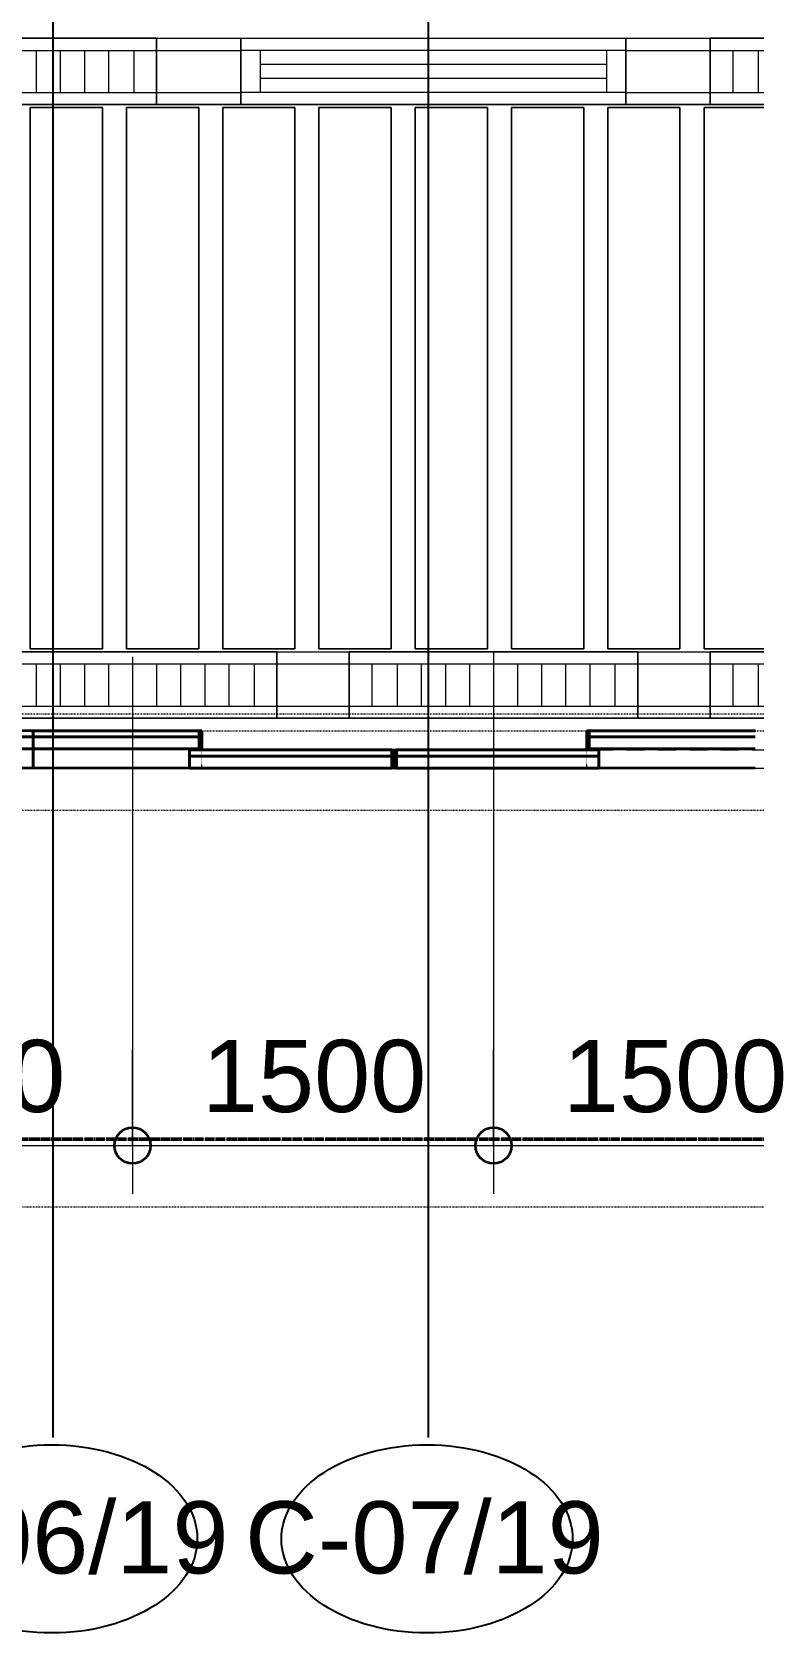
# Model space of a CAD drawing. Header units: millimetres. Extents: x -794326 to -715748, y -17796 to 22353.
# Drawn here: x -751250 to -748250, y -3650 to 3003 of the extents above; entities that cross this region are included whole.
import ezdxf

# ---------------------------------------------------------------- set-up
doc = ezdxf.new("R2010")
doc.units = ezdxf.units.MM
for name, pattern in [('DASH', [6.35, 3.175, -3.175]), ('DPA_Grid _ Level 100', [10, 5.5, -1.6, 1.3, -1.6]), ('DPA_Hidden 50', [3, 2, -1]), ('DPA_Hidden 500', [1.4, 0.8, -0.6])]:
    doc.linetypes.add(name, pattern=pattern)
for name, color, linetype, lineweight in [('A-ANNO-DIMS', 1, 'Continuous', 9), ('A-ANNO-DIMS-100', 1, 'Continuous', 9), ('A-ANNO-NOTE', 3, 'Continuous', 25), ('A-DETL', 1, 'Continuous', 70), ('A-GENM', 1, 'Continuous', 9), ('A-GENM-HDLN', 2, 'DPA_Hidden 500', 9), ('A-GLAZ-CURT', 2, 'Continuous', 9), ('G-ANNO-SECL', 3, 'Continuous', 9), ('Q-SPCQ', 2, 'Continuous', 35), ('Q-SPCQ-HDLN', 2, 'DASH', 9)]:
    doc.layers.add(name, color=color, linetype=linetype, lineweight=lineweight)
doc.styles.add('Arial_2', font='arial.ttf', dxfattribs={"height": 300})
doc.dimstyles.new('DPA-DIM-3_0_C-C', dxfattribs={"dimscale": 304.8, "dimtxt": 306.07782, "dimasz": 0.492126, "dimexe": 0.656168, "dimexo": 0.0625, "dimgap": 0.164042, "dimtad": 1, "dimdec": 0, "dimzin": 0, "dimdsep": 46, "dimtxsty": 'Arial_2', "dimblk1": 'DOTBLANK', "dimblk2": 'DOTBLANK', "dimsah": 1, "dimcen": 0.09, "dimdle": 0.656168, "dimadec": 8, "dimazin": 0, "dimtfac": 1, "dimtdec": 4, "dimtix": 1, "dimtmove": 0, "dimatfit": 3, "dimfxl": 1.312336, "dimfxlon": 1, "dimtvp": 1, "dimtolj": 1, "dimtzin": 0, "dimarcsym": 2})

# ---------------------------------------------------------------- blocks, each defined once
blk = doc.blocks.new('DPA_CP_Metal Ceiling Panel - Vertical Panel with Gap-11114031-4282-01 ENLARGED LOWER PLATFORM LEVEL - REFLECTED CEILING PLAN - SHEET 3')
at = {"layer": 'A-GLAZ-CURT'}
for p, q in [((-785007.4, 2689), (-785007.4, 439)), ((-784707.4, 2689), (-785007.4, 2689)), ((-784707.4, 2689), (-785007.4, 2689)), ((-785007.4, 2689), (-785007.4, 439)), ((-785007.4, 439), (-785007.4, 2689)), ((-785007.4, 2689), (-784707.4, 2689)), ((-784707.4, 2689), (-784707.4, 439)), ((-784707.4, 439), (-784707.4, 2689)), ((-784707.4, 2689), (-784707.4, 439)), ((-784707.4, 439), (-785007.4, 439)), ((-785007.4, 439), (-784707.4, 439)), ((-784707.4, 439), (-785007.4, 439))]:
    blk.add_line(p, q, dxfattribs=at)
blk = doc.blocks.new('DPA_Speciality_PlatformScreenDoor - Length_135300-12767973-4282-01 ENLARGED LOWER PLATFORM LEVEL - REFLECTED CEILING PLAN - SHEET 3')
at = {"layer": 'A-GENM'}
for p, q in [((32212.5, -250), (32410.3, -250)), ((32410.3, -250), (32212.5, -250)), ((32307.5, -250), (32217.5, -250)), ((32217.5, -250), (32307.5, -250)), ((32317.5, -250), (32407.5, -250)), ((32407.5, -250), (32317.5, -250)), ((33212.5, -250), (33014.7, -250)), ((33014.7, -250), (33212.5, -250)), ((33107.5, -250), (33017.5, -250)), ((33017.5, -250), (33107.5, -250)), ((33117.5, -250), (33207.5, -250)), ((33207.5, -250), (33117.5, -250)), ((33765.3, -330), (33889.1, -330)), ((33775.9, -330), (33829, -330)), ((33825.4, -330), (33878.5, -330))]:
    blk.add_line(p, q, dxfattribs=at)
at = {"layer": 'A-GENM-HDLN'}
for p, q in [((31912.5, -175), (31062.5, -175)), ((31912.5, -175), (31912.5, -250)), ((33512.5, -175), (33512.5, -250)), ((33512.5, -175), (34362.5, -175)), ((31912.5, -250), (31062.5, -250)), ((33512.5, -250), (34362.5, -250))]:
    blk.add_line(p, q, dxfattribs=at)
at = {"layer": 'Q-SPCQ', "linetype": 'DASH', "lineweight": 9}
blk.add_line((3946, 1650), (73451.3, 1650), dxfattribs=at)
at = {"layer": 'Q-SPCQ'}
for p, q in [((31212.5, -175), (31912.5, -175)), ((31862.5, -175), (32702.5, -175)), ((32702.5, -175), (31862.5, -175)), ((31862.5, -175), (31862.5, -225)), ((31862.5, -225), (31862.5, -175)), ((32672.5, -175), (31892.5, -175)), ((31892.5, -175), (32672.5, -175)), ((31892.5, -175), (32672.5, -175)), ((32672.5, -175), (31892.5, -175)), ((32702.5, -225), (32702.5, -175)), ((32702.5, -225), (32702.5, -175)), ((32702.5, -180), (32702.5, -245)), ((32702.5, -245), (32702.5, -180)), ((32712.5, -245), (32712.5, -180)), ((32712.5, -180), (32712.5, -245)), ((32712.5, -180), (32712.5, -245)), ((32712.5, -245), (32712.5, -180)), ((33562.5, -175), (32722.5, -175)), ((32722.5, -175), (33562.5, -175)), ((32722.5, -175), (32722.5, -225)), ((32722.5, -175), (32722.5, -225)), ((32722.5, -245), (32722.5, -180)), ((32722.5, -180), (32722.5, -245)), ((32752.5, -175), (33532.5, -175)), ((33532.5, -175), (32752.5, -175)), ((33532.5, -175), (32752.5, -175)), ((32752.5, -175), (33532.5, -175)), ((33512.5, -175), (34212.5, -175)), ((33562.5, -225), (33562.5, -175)), ((33562.5, -175), (33562.5, -225)), ((34212.5, -175), (34212.5, -330)), ((34212.5, -175), (36587.5, -175)), ((34212.5, -330), (34212.5, -175)), ((34212.5, -200), (34212.5, -175.9)), ((34212.5, -175.9), (34212.5, -200)), ((31212.5, -255), (31902.5, -255)), ((31902.5, -255), (31212.5, -255)), ((31262.5, -255), (31852.5, -255)), ((31852.5, -255), (31262.5, -255)), ((31852.5, -255), (31272.5, -255)), ((31272.5, -255), (31852.5, -255)), ((32702.5, -225), (31862.5, -225)), ((31862.5, -225), (32702.5, -225)), ((31862.5, -250), (31862.5, -225)), ((31862.5, -250), (31862.5, -225)), ((32702.5, -225), (31862.5, -225)), ((31862.5, -225), (31862.5, -250)), ((31862.5, -250), (31862.5, -225)), ((31862.5, -225), (32702.5, -225)), ((31862.5, -225), (32702.5, -225)), ((32702.5, -225), (31862.5, -225)), ((32702.5, -250), (31862.5, -250)), ((31862.5, -250), (32702.5, -250)), ((31862.5, -250), (32702.5, -250)), ((32702.5, -250), (31862.5, -250)), ((31892.5, -225), (32672.5, -225)), ((32672.5, -225), (31892.5, -225)), ((32672.5, -225), (31892.5, -225)), ((31892.5, -225), (32672.5, -225)), ((31902.5, -255), (31902.5, -330)), ((31912.5, -255), (31902.5, -255)), ((31902.5, -255), (31912.5, -255)), ((31902.5, -330), (31902.5, -255)), ((31902.5, -305), (31902.5, -255)), ((31902.5, -305), (31902.5, -255)), ((31912.5, -225), (32652.5, -225)), ((32652.5, -225), (31912.5, -225)), ((31912.5, -225), (32652.5, -225)), ((32652.5, -225), (31912.5, -225)), ((31912.5, -250), (32652.5, -250)), ((32652.5, -250), (31912.5, -250)), ((31912.5, -250), (32652.5, -250)), ((32652.5, -250), (31912.5, -250)), ((31912.5, -330), (31912.5, -250)), ((31912.5, -250), (31912.5, -305)), ((31912.5, -330), (31912.5, -255)), ((31912.5, -255), (31912.5, -330)), ((32702.5, -225), (32702.5, -250)), ((32702.5, -250), (32702.5, -225)), ((32702.5, -250), (32702.5, -225)), ((32702.5, -225), (32702.5, -250)), ((32722.5, -225), (33562.5, -225)), ((33562.5, -225), (32722.5, -225)), ((32722.5, -250), (32722.5, -225)), ((32722.5, -225), (32722.5, -250)), ((33562.5, -225), (32722.5, -225)), ((32722.5, -225), (32722.5, -250)), ((32722.5, -250), (32722.5, -225)), ((32722.5, -225), (33562.5, -225)), ((33562.5, -225), (32722.5, -225)), ((32722.5, -225), (33562.5, -225)), ((32722.5, -250), (33562.5, -250)), ((33562.5, -250), (32722.5, -250)), ((32722.5, -250), (33562.5, -250)), ((33562.5, -250), (32722.5, -250)), ((33532.5, -225), (32752.5, -225)), ((32752.5, -225), (33532.5, -225)), ((32752.5, -225), (33532.5, -225)), ((33532.5, -225), (32752.5, -225)), ((33512.5, -225), (32772.5, -225)), ((32772.5, -225), (33512.5, -225)), ((33512.5, -225), (32772.5, -225)), ((32772.5, -225), (33512.5, -225)), ((33512.5, -250), (32772.5, -250)), ((32772.5, -250), (33512.5, -250)), ((33512.5, -250), (32772.5, -250)), ((32772.5, -250), (33512.5, -250)), ((33512.5, -305), (33512.5, -250)), ((33512.5, -250), (33512.5, -330)), ((33522.5, -255), (33512.5, -255)), ((33512.5, -255), (33512.5, -330)), ((33512.5, -330), (33512.5, -255)), ((33512.5, -255), (33522.5, -255)), ((33522.5, -330), (33522.5, -255)), ((33522.5, -255), (33522.5, -330)), ((34212.5, -255), (33522.5, -255)), ((33522.5, -255), (34212.5, -255)), ((33522.5, -255), (33522.5, -305)), ((33522.5, -255), (33522.5, -305)), ((33562.5, -225), (33562.5, -250)), ((33562.5, -225), (33562.5, -250)), ((33562.5, -250), (33562.5, -225)), ((33562.5, -225), (33562.5, -250)), ((33572.5, -255), (34152.5, -255)), ((34152.5, -255), (33572.5, -255)), ((34162.5, -255), (33572.5, -255)), ((33572.5, -255), (34162.5, -255)), ((34212.5, -305), (34212.5, -200)), ((34212.5, -200), (34212.5, -305)), ((36587.5, -255), (34212.5, -255)), ((34212.5, -255), (36587.5, -255)), ((34212.5, -255), (34212.5, -305)), ((34212.5, -255), (34212.5, -305)), ((34212.5, -305), (34212.5, -255)), ((34212.5, -255), (34212.5, -305)), ((31212.5, -305), (31222.5, -305)), ((31902.5, -305), (31212.5, -305)), ((31212.5, -305), (31902.5, -305)), ((31902.5, -305), (31212.5, -305)), ((31212.5, -330), (31912.5, -330)), ((31212.5, -330), (31902.5, -330)), ((31222.5, -330), (31212.5, -330)), ((31222.5, -305), (31902.5, -305)), ((31902.5, -305), (31222.5, -305)), ((31222.5, -305), (31902.5, -305)), ((31902.5, -330), (31222.5, -330)), ((31902.5, -330), (31222.5, -330)), ((31222.5, -330), (31902.5, -330)), ((31262.5, -305), (31852.5, -305)), ((31852.5, -305), (31262.5, -305)), ((31272.5, -305), (31852.5, -305)), ((31852.5, -305), (31272.5, -305)), ((31272.5, -305), (31852.5, -305)), ((31852.5, -305), (31272.5, -305)), ((31852.5, -305), (31272.5, -305)), ((31272.5, -305), (31852.5, -305)), ((31272.5, -330), (31852.5, -330)), ((31852.5, -330), (31272.5, -330)), ((31272.5, -330), (31852.5, -330)), ((31852.5, -330), (31272.5, -330)), ((31902.5, -330), (31902.5, -305)), ((31902.5, -330), (31902.5, -305)), ((31902.5, -305), (31902.5, -330)), ((31902.5, -330), (31902.5, -305)), ((31902.5, -330), (31912.5, -330)), ((31912.5, -330), (31902.5, -330)), ((31912.5, -305), (31912.5, -329.1)), ((33512.5, -329.1), (33512.5, -305)), ((33512.5, -330), (34212.5, -330)), ((33512.5, -330), (33522.5, -330)), ((33522.5, -330), (33512.5, -330)), ((34212.5, -305), (33522.5, -305)), ((33522.5, -305), (34202.5, -305)), ((33522.5, -305), (33522.5, -330)), ((33522.5, -305), (33522.5, -330)), ((33522.5, -305), (34202.5, -305)), ((34202.5, -305), (33522.5, -305)), ((33522.5, -330), (33522.5, -305)), ((33522.5, -305), (33522.5, -330)), ((34212.5, -305), (33522.5, -305)), ((33522.5, -305), (34212.5, -305)), ((34202.5, -330), (33522.5, -330)), ((33522.5, -330), (34212.5, -330)), ((33522.5, -330), (34202.5, -330)), ((34202.5, -330), (33522.5, -330)), ((34152.5, -305), (33572.5, -305)), ((33572.5, -305), (34152.5, -305)), ((34152.5, -305), (33572.5, -305)), ((33572.5, -305), (34152.5, -305)), ((34162.5, -305), (33572.5, -305)), ((33572.5, -305), (34162.5, -305)), ((33572.5, -305), (34152.5, -305)), ((34152.5, -305), (33572.5, -305)), ((34152.5, -330), (33572.5, -330)), ((33572.5, -330), (34152.5, -330)), ((34152.5, -330), (33572.5, -330)), ((33572.5, -330), (34152.5, -330)), ((34202.5, -305), (34212.5, -305)), ((34212.5, -330), (34202.5, -330)), ((34212.5, -329.1), (34212.5, -305)), ((36587.5, -305), (34212.5, -305)), ((34212.5, -305), (34222.5, -305)), ((34212.5, -330), (34212.5, -305)), ((34212.5, -305), (34212.5, -330)), ((36587.5, -305), (34212.5, -305)), ((34212.5, -305), (36587.5, -305)), ((34212.5, -305), (34212.5, -329.1)), ((34212.5, -330), (34212.5, -305)), ((34212.5, -305), (34212.5, -330)), ((34212.5, -330), (36587.5, -330)), ((34222.5, -330), (34212.5, -330)), ((34212.5, -330), (36587.5, -330))]:
    blk.add_line(p, q, dxfattribs=at)
for centre, start, end in [((32707.5, -180), 0, 180), ((32707.5, -180), 135, 180), ((32707.5, -180), 60, 120), ((32707.5, -180), 360, 30), ((32717.5, -180), 0, 180), ((32717.5, -180), 150, 180), ((32717.5, -180), 60, 120), ((32717.5, -180), 0, 45), ((32707.5, -245), 180, 210), ((32707.5, -245), 180, 0), ((32707.5, -245), 240, 300), ((32707.5, -245), 330, 0), ((32717.5, -245), 180, 210), ((32717.5, -245), 180, 360), ((32717.5, -245), 240, 300), ((32717.5, -245), 330, 360)]:
    blk.add_arc(centre, 5, start, end, dxfattribs=at)
at = {"layer": 'Q-SPCQ-HDLN'}
for p, q in [((73451.3, 0), (3946, 0)), ((73451.3, -330), (3946, -330)), ((73451.3, -400), (3946, -400))]:
    blk.add_line(p, q, dxfattribs=at)
blk = doc.blocks.new('DPA_CP_Metal Ceiling Luminaire2 - Linear Luminaire-12404975-4282-01 ENLARGED LOWER PLATFORM LEVEL - REFLECTED CEILING PLAN - SHEET 3')
at = {"layer": 'A-GLAZ-CURT'}
for p, q in [((-786932.4, 2701.5), (-786932.4, 2976.5)), ((-786932.4, 2976.5), (-785732.4, 2976.5)), ((-786932.4, 2976.5), (-786932.4, 2701.5)), ((-785732.4, 2976.5), (-786932.4, 2976.5)), ((-786932.4, 2976.5), (-785732.4, 2976.5)), ((-786932.4, 2939), (-786932.4, 2701.5)), ((-785732.4, 2976.5), (-785732.4, 2701.5)), ((-785732.4, 2701.5), (-785732.4, 2976.5)), ((-785732.4, 2939), (-785732.4, 2701.5)), ((-786932.4, 2926.5), (-785732.4, 2926.5)), ((-786932.4, 2751.5), (-785732.4, 2751.5)), ((-785732.4, 2701.5), (-786932.4, 2701.5)), ((-785732.4, 2701.5), (-786932.4, 2701.5)), ((-786932.4, 2701.5), (-785732.4, 2701.5))]:
    blk.add_line(p, q, dxfattribs=at)
at = {"layer": 'A-GLAZ-CURT', "linetype": 'DPA_Hidden 50'}
for p, q in [((-786837.4, 2926.5), (-786837.4, 2751.5)), ((-786732.4, 2926.5), (-786732.4, 2751.5)), ((-786632.4, 2926.5), (-786632.4, 2751.5)), ((-786532.4, 2926.5), (-786532.4, 2751.5)), ((-786432.4, 2926.5), (-786432.4, 2751.5)), ((-786332.4, 2926.5), (-786332.4, 2751.5)), ((-786232.4, 2926.5), (-786232.4, 2751.5)), ((-786132.4, 2926.5), (-786132.4, 2751.5)), ((-786032.4, 2926.5), (-786032.4, 2751.5)), ((-785932.4, 2926.5), (-785932.4, 2751.5)), ((-785827.4, 2926.5), (-785827.4, 2751.5))]:
    blk.add_line(p, q, dxfattribs=at)
blk = doc.blocks.new('DPA_CP_Metal Ceiling Panel1 - Horizontal with Gap-13297912-4282-01 ENLARGED LOWER PLATFORM LEVEL - REFLECTED CEILING PLAN - SHEET 3')
at = {"layer": 'A-GLAZ-CURT'}
for p, q in [((-786232.4, 151.5), (-786232.4, 426.5)), ((-786232.4, 151.5), (-786232.4, 426.5)), ((-786232.4, 426.5), (-785932.4, 426.5)), ((-786232.4, 426.5), (-785932.4, 426.5)), ((-786232.4, 151.5), (-786232.4, 426.5)), ((-785932.4, 151.5), (-785932.4, 426.5)), ((-785932.4, 426.5), (-785932.4, 151.5)), ((-785932.4, 426.5), (-785932.4, 151.5)), ((-786232.4, 376.5), (-785932.4, 376.5)), ((-786232.4, 201.5), (-785932.4, 201.5)), ((-786232.4, 151.5), (-785932.4, 151.5)), ((-785932.4, 151.5), (-786232.4, 151.5)), ((-785932.4, 151.5), (-786232.4, 151.5))]:
    blk.add_line(p, q, dxfattribs=at)
blk = doc.blocks.new('DPA_CP_Metal Ceiling Air Supply1 - Linear Diffuser Air Supply-12404980-4282-01 ENLARGED LOWER PLATFORM LEVEL - REFLECTED CEILING PLAN - SHEET 3')
at = {"layer": 'A-GLAZ-CURT'}
for p, q in [((-788882.4, 2701.5), (-788882.4, 2976.5)), ((-788882.4, 2976.5), (-787282.4, 2976.5)), ((-788882.4, 2701.5), (-788882.4, 2976.5)), ((-788882.4, 2976.5), (-787282.4, 2976.5)), ((-788882.4, 2976.5), (-787282.4, 2976.5)), ((-788882.4, 2701.5), (-788882.4, 2976.5)), ((-787282.4, 2701.5), (-787282.4, 2976.5)), ((-787282.4, 2976.5), (-787282.4, 2701.5)), ((-787282.4, 2976.5), (-787282.4, 2701.5)), ((-787282.4, 2926.5), (-788882.4, 2926.5)), ((-788802.4, 2926.5), (-788802.4, 2751.5)), ((-787362.4, 2926.5), (-787362.4, 2751.5)), ((-787282.4, 2751.5), (-788882.4, 2751.5)), ((-788882.4, 2701.5), (-787282.4, 2701.5)), ((-787282.4, 2701.5), (-788882.4, 2701.5)), ((-787282.4, 2701.5), (-788882.4, 2701.5))]:
    blk.add_line(p, q, dxfattribs=at)
at = {"layer": 'A-GLAZ-CURT', "linetype": 'DPA_Hidden 50'}
for p, q in [((-787362.4, 2868.2), (-788802.4, 2868.2)), ((-787362.4, 2809.9), (-788802.4, 2809.9))]:
    blk.add_line(p, q, dxfattribs=at)
blk = doc.blocks.new('DPA_CP_Metal Ceiling Panel1 - Horizontal with Gap-16028279-4282-01 ENLARGED LOWER PLATFORM LEVEL - REFLECTED CEILING PLAN - SHEET 3')
at = {"layer": 'A-GLAZ-CURT'}
for p, q in [((-787282.4, 2701.5), (-787282.4, 2976.5)), ((-787282.4, 2701.5), (-787282.4, 2976.5)), ((-787282.4, 2976.5), (-786932.4, 2976.5)), ((-787282.4, 2976.5), (-786932.4, 2976.5)), ((-787282.4, 2701.5), (-787282.4, 2976.5)), ((-786932.4, 2701.5), (-786932.4, 2976.5)), ((-786932.4, 2976.5), (-786932.4, 2701.5)), ((-786932.4, 2976.5), (-786932.4, 2701.5)), ((-787282.4, 2926.5), (-786932.4, 2926.5)), ((-787282.4, 2751.5), (-786932.4, 2751.5)), ((-787282.4, 2701.5), (-786932.4, 2701.5)), ((-786932.4, 2701.5), (-787282.4, 2701.5)), ((-786932.4, 2701.5), (-787282.4, 2701.5))]:
    blk.add_line(p, q, dxfattribs=at)
blk = doc.blocks.new('Ceiling Tags - Ceiling Tags-9510765-4282-01 ENLARGED LOWER PLATFORM LEVEL - REFLECTED CEILING PLAN - SHEET 3')
at = {"layer": 'A-ANNO-NOTE'}
blk.add_ellipse((0, 0), major_axis=(6.049, 0), ratio=0.646436, dxfattribs=at)
blk = doc.blocks.new('DIMBLOCK94-4282-01 ENLARGED LOWER PLATFORM LEVEL - REFLECTED CEILING PLAN - SHEET 3')
at = {"layer": 'A-ANNO-DIMS-100'}
for p, q in [((-752332.4, -1225), (-752332.4, -1825)), ((-752332.4, -1625), (-752332.4, -1225)), ((-750832.4, -1225), (-750832.4, -1825)), ((-750832.4, -1625), (-750832.4, -1225)), ((-752332.4, -1625), (-750832.4, -1625))]:
    blk.add_line(p, q, dxfattribs=at)
at = {"layer": 'A-ANNO-DIMS-100', "lineweight": 35}
for centre in [(-752332.4, -1625), (-750832.4, -1625)]:
    blk.add_circle(centre, 75, dxfattribs=at)
at = {"layer": 'A-ANNO-DIMS-100', "color": 0, "insert": (-752043.8, -1185.6), "char_height": 300, "width": 1107.531, "attachment_point": 1, "line_spacing_factor": 0.941778, "style": 'Arial_2'}
blk.add_mtext('1500', dxfattribs=at)
blk = doc.blocks.new('_DotBlank')
at = {"color": 0, "linetype": 'ByBlock', "lineweight": -2}
blk.add_line((-0.5, 0), (-1, 0), dxfattribs=at)
blk.add_circle((0, 0), 0.5, dxfattribs=at)
blk = doc.blocks.new('DIMBLOCK95-4282-01 ENLARGED LOWER PLATFORM LEVEL - REFLECTED CEILING PLAN - SHEET 3')
at = {"layer": 'A-ANNO-DIMS-100'}
for p, q in [((-750832.4, -1225), (-750832.4, -1825)), ((-750832.4, -1625), (-750832.4, -1225)), ((-749332.4, -1225), (-749332.4, -1825)), ((-749332.4, -1625), (-749332.4, -1225)), ((-750832.4, -1625), (-749132.4, -1625))]:
    blk.add_line(p, q, dxfattribs=at)
at = {"layer": 'A-ANNO-DIMS-100', "lineweight": 35}
for centre in [(-750832.4, -1625), (-749332.4, -1625)]:
    blk.add_circle(centre, 75, dxfattribs=at)
at = {"layer": 'A-ANNO-DIMS-100', "color": 0, "insert": (-750543.8, -1185.6), "char_height": 300, "width": 1107.531, "attachment_point": 1, "line_spacing_factor": 0.941778, "style": 'Arial_2'}
blk.add_mtext('1500', dxfattribs=at)
blk = doc.blocks.new('DIMBLOCK96-4282-01 ENLARGED LOWER PLATFORM LEVEL - REFLECTED CEILING PLAN - SHEET 3')
at = {"layer": 'A-ANNO-DIMS-100'}
for p, q in [((-749332.4, -1225), (-749332.4, -1825)), ((-749332.4, -1625), (-749332.4, -1225)), ((-747832.4, -1225), (-747832.4, -1825)), ((-747832.4, -1625), (-747832.4, -1225)), ((-749532.4, -1625), (-747832.4, -1625))]:
    blk.add_line(p, q, dxfattribs=at)
at = {"layer": 'A-ANNO-DIMS-100', "lineweight": 35}
for centre in [(-749332.4, -1625), (-747832.4, -1625)]:
    blk.add_circle(centre, 75, dxfattribs=at)
at = {"layer": 'A-ANNO-DIMS-100', "color": 0, "insert": (-749043.8, -1185.6), "char_height": 300, "width": 1107.531, "attachment_point": 1, "line_spacing_factor": 0.941778, "style": 'Arial_2'}
blk.add_mtext('1500', dxfattribs=at)

msp = doc.modelspace()

# ---------------------------------------------------------------- linework, layer by layer
at = {"layer": 'A-ANNO-NOTE'}
for p, q in [((-749604.3, 4452.7), (-749604.3, -2837.4)), ((-751163.8, 3430.6), (-751163.8, -2837.4))]:
    msp.add_line(p, q, dxfattribs=at)
at = {"layer": 'A-DETL', "color": 55, "linetype": 'DPA_Hidden 50', "lineweight": 9}
for p, q in [((-750832.4, 406.5), (-750832.4, -1393.5)), ((-749332.4, 426.5), (-749332.4, -1393.5)), ((-749332.4, 426.5), (-749332.4, -1393.5))]:
    msp.add_line(p, q, dxfattribs=at)
at = {"layer": 'G-ANNO-SECL', "linetype": 'DPA_Grid _ Level 100', "lineweight": 50}
msp.add_line((-792462.3, -1598.3), (-718681.7, -1598.3), dxfattribs=at)

# ---------------------------------------------------------------- block references
at = {"layer": 'A-ANNO-NOTE', "xscale": 100, "yscale": 100, "zscale": 100}
for p in [(-751167.9, -3259.4), (-749608.4, -3259.4)]:
    msp.add_blockref('Ceiling Tags - Ceiling Tags-9510765-4282-01 ENLARGED LOWER PLATFORM LEVEL - REFLECTED CEILING PLAN - SHEET 3', p, dxfattribs=at)
at = {"layer": 'A-GLAZ-CURT'}
for name, p in [('DPA_CP_Metal Ceiling Luminaire2 - Linear Luminaire-12404975-4282-01 ENLARGED LOWER PLATFORM LEVEL - REFLECTED CEILING PLAN - SHEET 3', (35000, 0)), ('DPA_CP_Metal Ceiling Luminaire2 - Linear Luminaire-12404975-4282-01 ENLARGED LOWER PLATFORM LEVEL - REFLECTED CEILING PLAN - SHEET 3', (35000, 0)), ('DPA_CP_Metal Ceiling Luminaire2 - Linear Luminaire-12404975-4282-01 ENLARGED LOWER PLATFORM LEVEL - REFLECTED CEILING PLAN - SHEET 3', (35000, 0)), ('DPA_CP_Metal Ceiling Panel1 - Horizontal with Gap-16028279-4282-01 ENLARGED LOWER PLATFORM LEVEL - REFLECTED CEILING PLAN - SHEET 3', (36550, 0)), ('DPA_CP_Metal Ceiling Panel1 - Horizontal with Gap-16028279-4282-01 ENLARGED LOWER PLATFORM LEVEL - REFLECTED CEILING PLAN - SHEET 3', (36550, 0)), ('DPA_CP_Metal Ceiling Panel1 - Horizontal with Gap-16028279-4282-01 ENLARGED LOWER PLATFORM LEVEL - REFLECTED CEILING PLAN - SHEET 3', (36550, 0)), ('DPA_CP_Metal Ceiling Air Supply1 - Linear Diffuser Air Supply-12404980-4282-01 ENLARGED LOWER PLATFORM LEVEL - REFLECTED CEILING PLAN - SHEET 3', (38500, 0)), ('DPA_CP_Metal Ceiling Air Supply1 - Linear Diffuser Air Supply-12404980-4282-01 ENLARGED LOWER PLATFORM LEVEL - REFLECTED CEILING PLAN - SHEET 3', (38500, 0)), ('DPA_CP_Metal Ceiling Air Supply1 - Linear Diffuser Air Supply-12404980-4282-01 ENLARGED LOWER PLATFORM LEVEL - REFLECTED CEILING PLAN - SHEET 3', (38500, 0)), ('DPA_CP_Metal Ceiling Panel1 - Horizontal with Gap-16028279-4282-01 ENLARGED LOWER PLATFORM LEVEL - REFLECTED CEILING PLAN - SHEET 3', (38500, 0)), ('DPA_CP_Metal Ceiling Panel1 - Horizontal with Gap-16028279-4282-01 ENLARGED LOWER PLATFORM LEVEL - REFLECTED CEILING PLAN - SHEET 3', (38500, 0)), ('DPA_CP_Metal Ceiling Panel1 - Horizontal with Gap-16028279-4282-01 ENLARGED LOWER PLATFORM LEVEL - REFLECTED CEILING PLAN - SHEET 3', (38500, 0)), ('DPA_CP_Metal Ceiling Luminaire2 - Linear Luminaire-12404975-4282-01 ENLARGED LOWER PLATFORM LEVEL - REFLECTED CEILING PLAN - SHEET 3', (38500, 0)), ('DPA_CP_Metal Ceiling Luminaire2 - Linear Luminaire-12404975-4282-01 ENLARGED LOWER PLATFORM LEVEL - REFLECTED CEILING PLAN - SHEET 3', (38500, 0)), ('DPA_CP_Metal Ceiling Luminaire2 - Linear Luminaire-12404975-4282-01 ENLARGED LOWER PLATFORM LEVEL - REFLECTED CEILING PLAN - SHEET 3', (38500, 0)), ('DPA_CP_Metal Ceiling Panel - Vertical Panel with Gap-11114031-4282-01 ENLARGED LOWER PLATFORM LEVEL - REFLECTED CEILING PLAN - SHEET 3', (33750, 0)), ('DPA_CP_Metal Ceiling Panel - Vertical Panel with Gap-11114031-4282-01 ENLARGED LOWER PLATFORM LEVEL - REFLECTED CEILING PLAN - SHEET 3', (34150, 0)), ('DPA_CP_Metal Ceiling Panel - Vertical Panel with Gap-11114031-4282-01 ENLARGED LOWER PLATFORM LEVEL - REFLECTED CEILING PLAN - SHEET 3', (34550, 0)), ('DPA_CP_Metal Ceiling Panel - Vertical Panel with Gap-11114031-4282-01 ENLARGED LOWER PLATFORM LEVEL - REFLECTED CEILING PLAN - SHEET 3', (34950, 0)), ('DPA_CP_Metal Ceiling Panel - Vertical Panel with Gap-11114031-4282-01 ENLARGED LOWER PLATFORM LEVEL - REFLECTED CEILING PLAN - SHEET 3', (35350, 0)), ('DPA_CP_Metal Ceiling Panel - Vertical Panel with Gap-11114031-4282-01 ENLARGED LOWER PLATFORM LEVEL - REFLECTED CEILING PLAN - SHEET 3', (35750, 0)), ('DPA_CP_Metal Ceiling Panel - Vertical Panel with Gap-11114031-4282-01 ENLARGED LOWER PLATFORM LEVEL - REFLECTED CEILING PLAN - SHEET 3', (36150, 0)), ('DPA_CP_Metal Ceiling Panel - Vertical Panel with Gap-11114031-4282-01 ENLARGED LOWER PLATFORM LEVEL - REFLECTED CEILING PLAN - SHEET 3', (36550, 0)), ('DPA_CP_Metal Ceiling Luminaire2 - Linear Luminaire-12404975-4282-01 ENLARGED LOWER PLATFORM LEVEL - REFLECTED CEILING PLAN - SHEET 3', (35500, -2550)), ('DPA_CP_Metal Ceiling Luminaire2 - Linear Luminaire-12404975-4282-01 ENLARGED LOWER PLATFORM LEVEL - REFLECTED CEILING PLAN - SHEET 3', (35500, -2550)), ('DPA_CP_Metal Ceiling Luminaire2 - Linear Luminaire-12404975-4282-01 ENLARGED LOWER PLATFORM LEVEL - REFLECTED CEILING PLAN - SHEET 3', (35500, -2550)), ('DPA_CP_Metal Ceiling Panel1 - Horizontal with Gap-13297912-4282-01 ENLARGED LOWER PLATFORM LEVEL - REFLECTED CEILING PLAN - SHEET 3', (36000, 0)), ('DPA_CP_Metal Ceiling Panel1 - Horizontal with Gap-13297912-4282-01 ENLARGED LOWER PLATFORM LEVEL - REFLECTED CEILING PLAN - SHEET 3', (36000, 0)), ('DPA_CP_Metal Ceiling Panel1 - Horizontal with Gap-13297912-4282-01 ENLARGED LOWER PLATFORM LEVEL - REFLECTED CEILING PLAN - SHEET 3', (36000, 0)), ('DPA_CP_Metal Ceiling Luminaire2 - Linear Luminaire-12404975-4282-01 ENLARGED LOWER PLATFORM LEVEL - REFLECTED CEILING PLAN - SHEET 3', (37000, -2550)), ('DPA_CP_Metal Ceiling Luminaire2 - Linear Luminaire-12404975-4282-01 ENLARGED LOWER PLATFORM LEVEL - REFLECTED CEILING PLAN - SHEET 3', (37000, -2550)), ('DPA_CP_Metal Ceiling Luminaire2 - Linear Luminaire-12404975-4282-01 ENLARGED LOWER PLATFORM LEVEL - REFLECTED CEILING PLAN - SHEET 3', (37000, -2550)), ('DPA_CP_Metal Ceiling Panel1 - Horizontal with Gap-13297912-4282-01 ENLARGED LOWER PLATFORM LEVEL - REFLECTED CEILING PLAN - SHEET 3', (37500, 0)), ('DPA_CP_Metal Ceiling Panel1 - Horizontal with Gap-13297912-4282-01 ENLARGED LOWER PLATFORM LEVEL - REFLECTED CEILING PLAN - SHEET 3', (37500, 0)), ('DPA_CP_Metal Ceiling Panel1 - Horizontal with Gap-13297912-4282-01 ENLARGED LOWER PLATFORM LEVEL - REFLECTED CEILING PLAN - SHEET 3', (37500, 0)), ('DPA_CP_Metal Ceiling Luminaire2 - Linear Luminaire-12404975-4282-01 ENLARGED LOWER PLATFORM LEVEL - REFLECTED CEILING PLAN - SHEET 3', (38500, -2550)), ('DPA_CP_Metal Ceiling Luminaire2 - Linear Luminaire-12404975-4282-01 ENLARGED LOWER PLATFORM LEVEL - REFLECTED CEILING PLAN - SHEET 3', (38500, -2550)), ('DPA_CP_Metal Ceiling Luminaire2 - Linear Luminaire-12404975-4282-01 ENLARGED LOWER PLATFORM LEVEL - REFLECTED CEILING PLAN - SHEET 3', (38500, -2550))]:
    msp.add_blockref(name, p, dxfattribs=at)
at = {"layer": 'Q-SPCQ', "rotation": 180}
msp.add_blockref('DPA_Speciality_PlatformScreenDoor - Length_135300-12767973-4282-01 ENLARGED LOWER PLATFORM LEVEL - REFLECTED CEILING PLAN - SHEET 3', (-717032.4, -231), dxfattribs=at)

# ---------------------------------------------------------------- texts
at = {"layer": 'A-ANNO-NOTE', "lineweight": 9, "char_height": 300, "width": 1835.864, "attachment_point": 1, "style": 'Arial_2'}
for s, insert in [('C-06/19', (-751924.3, -3103.2)), ('C-07/19', (-750364.8, -3103.2))]:
    msp.add_mtext(s, dxfattribs=dict(at, insert=insert))

# ---------------------------------------------------------------- dimensions: what is measured, and where the dimension line sits
at = {"layer": 'A-ANNO-DIMS'}
for base, p1, p2, picture, middle in [((-750832.4, -1625), (-752332.4, -1225), (-750832.4, -1225), 'DIMBLOCK94-4282-01 ENLARGED LOWER PLATFORM LEVEL - REFLECTED CEILING PLAN - SHEET 3', (-751582.4, -1421.9)), ((-749332.4, -1625), (-750832.4, -1225), (-749332.4, -1225), 'DIMBLOCK95-4282-01 ENLARGED LOWER PLATFORM LEVEL - REFLECTED CEILING PLAN - SHEET 3', (-750082.4, -1421.9)), ((-747832.4, -1625), (-749332.4, -1225), (-747832.4, -1225), 'DIMBLOCK96-4282-01 ENLARGED LOWER PLATFORM LEVEL - REFLECTED CEILING PLAN - SHEET 3', (-748582.4, -1421.9))]:
    dim = msp.add_linear_dim(base=base, p1=p1, p2=p2, dimstyle='DPA-DIM-3_0_C-C', override={"dimpost": '<>', "dimfxl": 1500}, dxfattribs=at)
    dim.commit()
    dim.dimension.update_dxf_attribs({"geometry": picture, "text_midpoint": middle})

doc.saveas('drawing.dxf')
